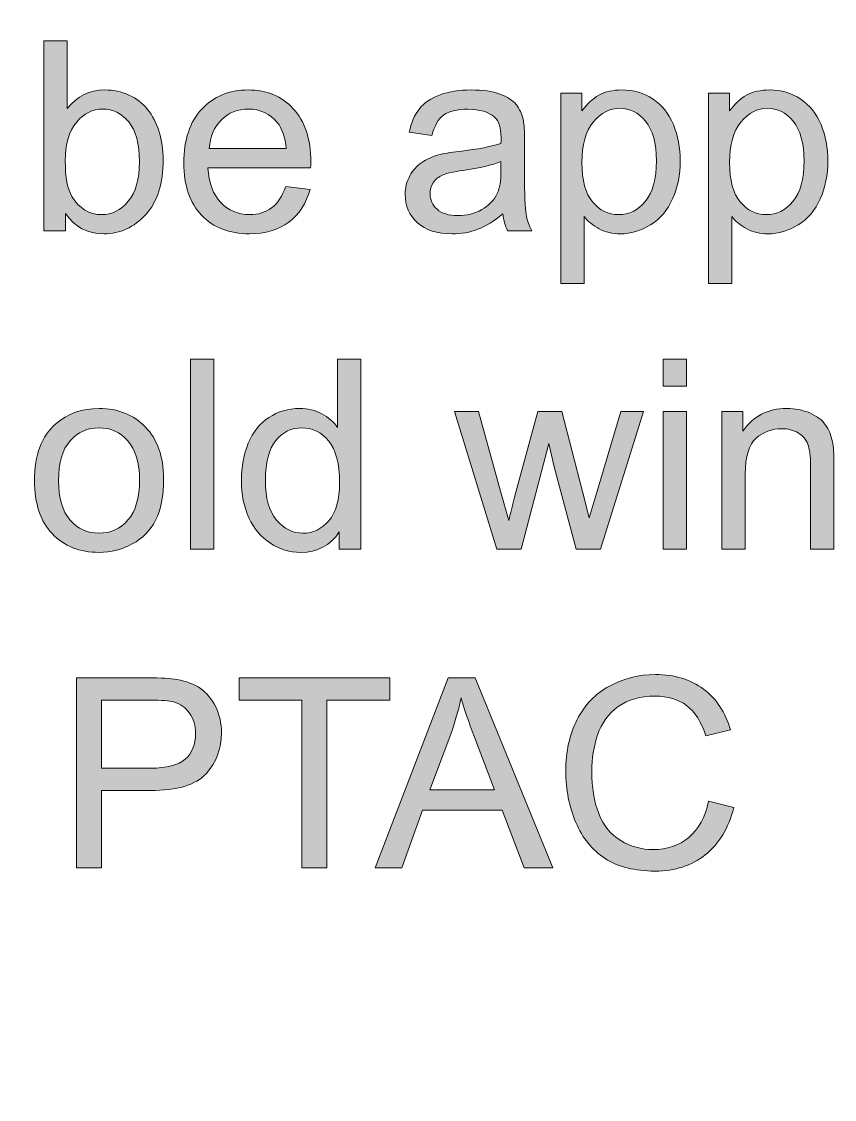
# Model space of a CAD drawing. Header units: inches. Extents: x -17.6 to 82.3, y -15.1 to 23.2.
# Drawn here: x 26.706 to 27.301, y -4.926 to -4.137 of the extents above; entities that cross this region are included whole.
import ezdxf

# ---------------------------------------------------------------- set-up
doc = ezdxf.new("R2010")
doc.units = ezdxf.units.IN
doc.header["$MEASUREMENT"] = 0
doc.layers.add('0_0', color=7, linetype='Continuous', lineweight=0)
doc.layers.add('G-ANNO-TTLB', color=7, linetype='Continuous', lineweight=0)

# ---------------------------------------------------------------- blocks, each defined once
blk = doc.blocks.new('Block_19')
at = {"layer": '0_0', "true_color": 0x000000, "transparency": 33554687}
h = blk.add_hatch(color=18, dxfattribs=at)
h.dxf.hatch_style = 2
edge = h.paths.add_edge_path()
edge.add_spline(control_points=[(26.73806, -4.23881), (26.73806, -4.2509), (26.73971, -4.25963), (26.743, -4.26501), (26.74837, -4.27382), (26.75566, -4.27821), (26.76484, -4.27821), (26.7723, -4.27821), (26.77875, -4.27497), (26.78421, -4.26847), (26.78965, -4.26199), (26.79237, -4.25232), (26.79237, -4.23947), (26.79237, -4.2263), (26.78975, -4.21659), (26.78453, -4.21033), (26.77931, -4.20406), (26.773, -4.20093), (26.7656, -4.20093), (26.75812, -4.20093), (26.75167, -4.20417), (26.74623, -4.21067), (26.74078, -4.21715), (26.73806, -4.22654), (26.73806, -4.23881)], knot_values=[0, 0, 0, 0, 1, 1, 1, 2, 2, 2, 3, 3, 3, 4, 4, 4, 5, 5, 5, 6, 6, 6, 7, 7, 7, 8, 8, 8, 8], degree=3, periodic=0)
edge = h.paths.add_edge_path()
edge.add_spline(control_points=[(26.73825, -4.28998), (26.73825, -4.28998), (26.7224, -4.28998), (26.7224, -4.28998), (26.7224, -4.28998), (26.7224, -4.1508), (26.7224, -4.1508), (26.7224, -4.1508), (26.73949, -4.1508), (26.73949, -4.1508), (26.73949, -4.1508), (26.73949, -4.20045), (26.73949, -4.20045), (26.7467, -4.19141), (26.75591, -4.18688), (26.76712, -4.18688), (26.77332, -4.18688), (26.77919, -4.18812), (26.78472, -4.19062), (26.79027, -4.19313), (26.79483, -4.19664), (26.79839, -4.20117), (26.80197, -4.20569), (26.80477, -4.21115), (26.8068, -4.21754), (26.80882, -4.22393), (26.80984, -4.23077), (26.80984, -4.23805), (26.80984, -4.25533), (26.80557, -4.26869), (26.79702, -4.27812), (26.78848, -4.28754), (26.77823, -4.29226), (26.76626, -4.29226), (26.75435, -4.29226), (26.74502, -4.2873), (26.73825, -4.27736), (26.73825, -4.27736), (26.73825, -4.28998), (26.73825, -4.28998)], knot_values=[0, 0, 0, 0, 1, 1, 1, 2, 2, 2, 3, 3, 3, 4, 4, 4, 5, 5, 5, 6, 6, 6, 7, 7, 7, 8, 8, 8, 9, 9, 9, 10, 10, 10, 11, 11, 11, 12, 12, 12, 13, 13, 13, 13], degree=3, periodic=0)
h = blk.add_hatch(color=18, dxfattribs=at)
h.dxf.hatch_style = 2
edge = h.paths.add_edge_path()
edge.add_spline(control_points=[(26.84355, -4.22989), (26.84355, -4.22989), (26.89985, -4.22989), (26.89985, -4.22989), (26.89909, -4.22141), (26.89693, -4.21505), (26.89339, -4.2108), (26.88794, -4.20422), (26.88089, -4.20093), (26.87222, -4.20093), (26.86437, -4.20093), (26.85777, -4.20356), (26.85242, -4.20881), (26.84707, -4.21406), (26.84412, -4.22108), (26.84355, -4.22989)], knot_values=[0, 0, 0, 0, 1, 1, 1, 2, 2, 2, 3, 3, 3, 4, 4, 4, 5, 5, 5, 5], degree=3, periodic=0)
edge = h.paths.add_edge_path()
edge.add_spline(control_points=[(26.89966, -4.25751), (26.89966, -4.25751), (26.91732, -4.2597), (26.91732, -4.2597), (26.91452, -4.27002), (26.90937, -4.27802), (26.90184, -4.28372), (26.8943, -4.28942), (26.88468, -4.29226), (26.87298, -4.29226), (26.85822, -4.29226), (26.84653, -4.28772), (26.83789, -4.27865), (26.82925, -4.26956), (26.82494, -4.25682), (26.82494, -4.24042), (26.82494, -4.22346), (26.82931, -4.2103), (26.83804, -4.20093), (26.84677, -4.19156), (26.8581, -4.18688), (26.87203, -4.18688), (26.88551, -4.18688), (26.89653, -4.19146), (26.90507, -4.20064), (26.91361, -4.20983), (26.91789, -4.22274), (26.91789, -4.23938), (26.91789, -4.2404), (26.91785, -4.24192), (26.91779, -4.24394), (26.91779, -4.24394), (26.8426, -4.24394), (26.8426, -4.24394), (26.84322, -4.25502), (26.84635, -4.2635), (26.852, -4.26938), (26.85763, -4.27527), (26.86465, -4.27821), (26.87307, -4.27821), (26.87934, -4.27821), (26.88468, -4.27657), (26.88912, -4.27327), (26.89354, -4.26998), (26.89705, -4.26473), (26.89966, -4.25751)], knot_values=[0, 0, 0, 0, 1, 1, 1, 2, 2, 2, 3, 3, 3, 4, 4, 4, 5, 5, 5, 6, 6, 6, 7, 7, 7, 8, 8, 8, 9, 9, 9, 10, 10, 10, 11, 11, 11, 12, 12, 12, 13, 13, 13, 14, 14, 14, 15, 15, 15, 15], degree=3, periodic=0)
h = blk.add_hatch(color=18, dxfattribs=at)
h.dxf.hatch_style = 2
edge = h.paths.add_edge_path()
edge.add_spline(control_points=[(27.05717, -4.23938), (27.05096, -4.24192), (27.04165, -4.24406), (27.02926, -4.24584), (27.02223, -4.24685), (27.01725, -4.24799), (27.01435, -4.24925), (27.01143, -4.25052), (27.00918, -4.25237), (27.00761, -4.2548), (27.00602, -4.25724), (27.00524, -4.25996), (27.00524, -4.26293), (27.00524, -4.26748), (27.00696, -4.27128), (27.0104, -4.27432), (27.01386, -4.27736), (27.01891, -4.27888), (27.02555, -4.27888), (27.03213, -4.27888), (27.03799, -4.27744), (27.04312, -4.27455), (27.04824, -4.27167), (27.052, -4.26774), (27.05442, -4.26274), (27.05625, -4.25887), (27.05717, -4.25317), (27.05717, -4.24565), (27.05717, -4.24565), (27.05717, -4.23938), (27.05717, -4.23938)], knot_values=[0, 0, 0, 0, 1, 1, 1, 2, 2, 2, 3, 3, 3, 4, 4, 4, 5, 5, 5, 6, 6, 6, 7, 7, 7, 8, 8, 8, 9, 9, 9, 10, 10, 10, 10], degree=3, periodic=0)
edge = h.paths.add_edge_path()
edge.add_spline(control_points=[(27.05859, -4.27755), (27.05226, -4.28293), (27.04617, -4.28673), (27.04031, -4.28894), (27.03446, -4.29115), (27.02817, -4.29226), (27.02147, -4.29226), (27.01039, -4.29226), (27.00187, -4.28955), (26.99593, -4.28415), (26.98998, -4.27873), (26.98701, -4.27182), (26.98701, -4.2634), (26.98701, -4.25846), (26.98813, -4.25396), (26.99037, -4.24986), (26.99262, -4.2458), (26.99556, -4.24251), (26.9992, -4.24004), (27.00285, -4.23758), (27.00694, -4.2357), (27.0115, -4.23444), (27.01485, -4.23356), (27.01991, -4.23271), (27.02669, -4.23188), (27.04049, -4.23024), (27.05065, -4.22827), (27.05717, -4.22599), (27.05722, -4.22365), (27.05726, -4.22217), (27.05726, -4.22153), (27.05726, -4.21457), (27.05565, -4.20966), (27.05242, -4.20681), (27.04806, -4.20295), (27.04156, -4.20102), (27.03296, -4.20102), (27.02492, -4.20102), (27.01899, -4.20243), (27.01515, -4.20524), (27.01133, -4.20806), (27.00849, -4.21305), (27.00666, -4.2202), (27.00666, -4.2202), (26.98995, -4.21792), (26.98995, -4.21792), (26.99147, -4.21077), (26.99396, -4.205), (26.99745, -4.2006), (27.00092, -4.19619), (27.00595, -4.19282), (27.01255, -4.19043), (27.01912, -4.18807), (27.02675, -4.18688), (27.03543, -4.18688), (27.04403, -4.18688), (27.05103, -4.18789), (27.05641, -4.18991), (27.06178, -4.19194), (27.06574, -4.19449), (27.06828, -4.19756), (27.0708, -4.20063), (27.07258, -4.20451), (27.07359, -4.20919), (27.07416, -4.2121), (27.07445, -4.21735), (27.07445, -4.22495), (27.07445, -4.22495), (27.07445, -4.24773), (27.07445, -4.24773), (27.07445, -4.26362), (27.07482, -4.27367), (27.07553, -4.27789), (27.07627, -4.28209), (27.0777, -4.28612), (27.07986, -4.28998), (27.07986, -4.28998), (27.06201, -4.28998), (27.06201, -4.28998), (27.06023, -4.28644), (27.0591, -4.28229), (27.05859, -4.27755)], knot_values=[0, 0, 0, 0, 1, 1, 1, 2, 2, 2, 3, 3, 3, 4, 4, 4, 5, 5, 5, 6, 6, 6, 7, 7, 7, 8, 8, 8, 9, 9, 9, 10, 10, 10, 11, 11, 11, 12, 12, 12, 13, 13, 13, 14, 14, 14, 15, 15, 15, 16, 16, 16, 17, 17, 17, 18, 18, 18, 19, 19, 19, 20, 20, 20, 21, 21, 21, 22, 22, 22, 23, 23, 23, 24, 24, 24, 25, 25, 25, 26, 26, 26, 27, 27, 27, 27], degree=3, periodic=0)
h = blk.add_hatch(color=18, dxfattribs=at)
h.dxf.hatch_style = 2
edge = h.paths.add_edge_path()
edge.add_spline(control_points=[(27.11641, -4.24014), (27.11641, -4.25312), (27.11903, -4.26271), (27.12429, -4.26891), (27.12954, -4.27511), (27.1359, -4.27821), (27.14338, -4.27821), (27.15097, -4.27821), (27.15747, -4.275), (27.16288, -4.26858), (27.16829, -4.26215), (27.17101, -4.2522), (27.17101, -4.23872), (27.17101, -4.22587), (27.16836, -4.21624), (27.16307, -4.20985), (27.1578, -4.20346), (27.15148, -4.20026), (27.14414, -4.20026), (27.13685, -4.20026), (27.13041, -4.20367), (27.12481, -4.21048), (27.11921, -4.21727), (27.11641, -4.22716), (27.11641, -4.24014)], knot_values=[0, 0, 0, 0, 1, 1, 1, 2, 2, 2, 3, 3, 3, 4, 4, 4, 5, 5, 5, 6, 6, 6, 7, 7, 7, 8, 8, 8, 8], degree=3, periodic=0)
edge = h.paths.add_edge_path()
edge.add_spline(control_points=[(27.10094, -4.32863), (27.10094, -4.32863), (27.10094, -4.18915), (27.10094, -4.18915), (27.10094, -4.18915), (27.11651, -4.18915), (27.11651, -4.18915), (27.11651, -4.18915), (27.11651, -4.20226), (27.11651, -4.20226), (27.12017, -4.19713), (27.12432, -4.19328), (27.12895, -4.19073), (27.13356, -4.18815), (27.13916, -4.18688), (27.14575, -4.18688), (27.15435, -4.18688), (27.16195, -4.18909), (27.16854, -4.19352), (27.17512, -4.19796), (27.18008, -4.20421), (27.18344, -4.21227), (27.18679, -4.22035), (27.18848, -4.22919), (27.18848, -4.23881), (27.18848, -4.24913), (27.18662, -4.25841), (27.18292, -4.26668), (27.17921, -4.27493), (27.17384, -4.28126), (27.16678, -4.28567), (27.15972, -4.29007), (27.1523, -4.29226), (27.14452, -4.29226), (27.13882, -4.29226), (27.13371, -4.29106), (27.12918, -4.28866), (27.12466, -4.28625), (27.12093, -4.28322), (27.11803, -4.27954), (27.11803, -4.27954), (27.11803, -4.32863), (27.11803, -4.32863), (27.11803, -4.32863), (27.10094, -4.32863), (27.10094, -4.32863)], knot_values=[0, 0, 0, 0, 1, 1, 1, 2, 2, 2, 3, 3, 3, 4, 4, 4, 5, 5, 5, 6, 6, 6, 7, 7, 7, 8, 8, 8, 9, 9, 9, 10, 10, 10, 11, 11, 11, 12, 12, 12, 13, 13, 13, 14, 14, 14, 15, 15, 15, 15], degree=3, periodic=0)
h = blk.add_hatch(color=18, dxfattribs=at)
h.dxf.hatch_style = 2
edge = h.paths.add_edge_path()
edge.add_spline(control_points=[(27.22456, -4.24014), (27.22456, -4.25312), (27.22717, -4.26271), (27.23244, -4.26891), (27.23768, -4.27511), (27.24405, -4.27821), (27.25152, -4.27821), (27.25911, -4.27821), (27.26561, -4.275), (27.27102, -4.26858), (27.27644, -4.26215), (27.27915, -4.2522), (27.27915, -4.23872), (27.27915, -4.22587), (27.2765, -4.21624), (27.27121, -4.20985), (27.26594, -4.20346), (27.25962, -4.20026), (27.25228, -4.20026), (27.245, -4.20026), (27.23855, -4.20367), (27.23295, -4.21048), (27.22735, -4.21727), (27.22456, -4.22716), (27.22456, -4.24014)], knot_values=[0, 0, 0, 0, 1, 1, 1, 2, 2, 2, 3, 3, 3, 4, 4, 4, 5, 5, 5, 6, 6, 6, 7, 7, 7, 8, 8, 8, 8], degree=3, periodic=0)
edge = h.paths.add_edge_path()
edge.add_spline(control_points=[(27.20908, -4.32863), (27.20908, -4.32863), (27.20908, -4.18915), (27.20908, -4.18915), (27.20908, -4.18915), (27.22465, -4.18915), (27.22465, -4.18915), (27.22465, -4.18915), (27.22465, -4.20226), (27.22465, -4.20226), (27.22831, -4.19713), (27.23246, -4.19328), (27.23709, -4.19073), (27.2417, -4.18815), (27.2473, -4.18688), (27.25389, -4.18688), (27.26249, -4.18688), (27.27009, -4.18909), (27.27668, -4.19352), (27.28326, -4.19796), (27.28822, -4.20421), (27.29159, -4.21227), (27.29494, -4.22035), (27.29662, -4.22919), (27.29662, -4.23881), (27.29662, -4.24913), (27.29476, -4.25841), (27.29106, -4.26668), (27.28735, -4.27493), (27.28198, -4.28126), (27.27492, -4.28567), (27.26786, -4.29007), (27.26044, -4.29226), (27.25266, -4.29226), (27.24696, -4.29226), (27.24185, -4.29106), (27.23732, -4.28866), (27.2328, -4.28625), (27.22907, -4.28322), (27.22617, -4.27954), (27.22617, -4.27954), (27.22617, -4.32863), (27.22617, -4.32863), (27.22617, -4.32863), (27.20908, -4.32863), (27.20908, -4.32863)], knot_values=[0, 0, 0, 0, 1, 1, 1, 2, 2, 2, 3, 3, 3, 4, 4, 4, 5, 5, 5, 6, 6, 6, 7, 7, 7, 8, 8, 8, 9, 9, 9, 10, 10, 10, 11, 11, 11, 12, 12, 12, 13, 13, 13, 14, 14, 14, 15, 15, 15, 15], degree=3, periodic=0)
h = blk.add_hatch(color=18, dxfattribs=at)
h.dxf.hatch_style = 2
edge = h.paths.add_edge_path()
edge.add_spline(control_points=[(26.82968, -4.52332), (26.82968, -4.52332), (26.82968, -4.38413), (26.82968, -4.38413), (26.82968, -4.38413), (26.84677, -4.38413), (26.84677, -4.38413), (26.84677, -4.38413), (26.84677, -4.52332), (26.84677, -4.52332), (26.84677, -4.52332), (26.82968, -4.52332), (26.82968, -4.52332)], knot_values=[0, 0, 0, 0, 1, 1, 1, 2, 2, 2, 3, 3, 3, 4, 4, 4, 4], degree=3, periodic=0)
h = blk.add_hatch(color=18, dxfattribs=at)
h.dxf.hatch_style = 2
edge = h.paths.add_edge_path()
edge.add_spline(control_points=[(26.88466, -4.473), (26.88466, -4.48591), (26.88737, -4.49556), (26.89282, -4.50195), (26.89826, -4.50834), (26.90469, -4.51154), (26.9121, -4.51154), (26.91956, -4.51154), (26.9259, -4.50849), (26.93113, -4.50237), (26.93635, -4.49627), (26.93896, -4.48695), (26.93896, -4.47442), (26.93896, -4.46063), (26.93631, -4.45049), (26.93099, -4.44404), (26.92567, -4.43758), (26.91912, -4.43435), (26.91134, -4.43435), (26.90374, -4.43435), (26.89739, -4.43746), (26.89229, -4.44366), (26.88721, -4.44986), (26.88466, -4.45964), (26.88466, -4.473)], knot_values=[0, 0, 0, 0, 1, 1, 1, 2, 2, 2, 3, 3, 3, 4, 4, 4, 5, 5, 5, 6, 6, 6, 7, 7, 7, 8, 8, 8, 8], degree=3, periodic=0)
edge = h.paths.add_edge_path()
edge.add_spline(control_points=[(26.93868, -4.52332), (26.93868, -4.52332), (26.93868, -4.51059), (26.93868, -4.51059), (26.93228, -4.52059), (26.92288, -4.52559), (26.91048, -4.52559), (26.90244, -4.52559), (26.89505, -4.52338), (26.88831, -4.51895), (26.88156, -4.51451), (26.87634, -4.50833), (26.87264, -4.50039), (26.86894, -4.49245), (26.86709, -4.48332), (26.86709, -4.473), (26.86709, -4.46293), (26.86876, -4.4538), (26.87212, -4.4456), (26.87547, -4.43741), (26.88051, -4.43113), (26.88722, -4.42676), (26.89392, -4.42239), (26.90142, -4.42021), (26.90972, -4.42021), (26.9158, -4.42021), (26.92121, -4.42148), (26.92596, -4.42406), (26.9307, -4.42661), (26.93456, -4.42996), (26.93754, -4.43407), (26.93754, -4.43407), (26.93754, -4.38413), (26.93754, -4.38413), (26.93754, -4.38413), (26.95454, -4.38413), (26.95454, -4.38413), (26.95454, -4.38413), (26.95454, -4.52332), (26.95454, -4.52332), (26.95454, -4.52332), (26.93868, -4.52332), (26.93868, -4.52332)], knot_values=[0, 0, 0, 0, 1, 1, 1, 2, 2, 2, 3, 3, 3, 4, 4, 4, 5, 5, 5, 6, 6, 6, 7, 7, 7, 8, 8, 8, 9, 9, 9, 10, 10, 10, 11, 11, 11, 12, 12, 12, 13, 13, 13, 14, 14, 14, 14], degree=3, periodic=0)
h = blk.add_hatch(color=18, dxfattribs=at)
h.dxf.hatch_style = 2
edge = h.paths.add_edge_path()
edge.add_spline(control_points=[(27.17594, -4.52332), (27.17594, -4.52332), (27.17594, -4.42249), (27.17594, -4.42249), (27.17594, -4.42249), (27.19303, -4.42249), (27.19303, -4.42249), (27.19303, -4.42249), (27.19303, -4.52332), (27.19303, -4.52332), (27.19303, -4.52332), (27.17594, -4.52332), (27.17594, -4.52332)], knot_values=[0, 0, 0, 0, 1, 1, 1, 2, 2, 2, 3, 3, 3, 4, 4, 4, 4], degree=3, periodic=0)
edge = h.paths.add_edge_path()
edge.add_spline(control_points=[(27.17594, -4.40378), (27.17594, -4.40378), (27.17594, -4.38413), (27.17594, -4.38413), (27.17594, -4.38413), (27.19303, -4.38413), (27.19303, -4.38413), (27.19303, -4.38413), (27.19303, -4.40378), (27.19303, -4.40378), (27.19303, -4.40378), (27.17594, -4.40378), (27.17594, -4.40378)], knot_values=[0, 0, 0, 0, 1, 1, 1, 2, 2, 2, 3, 3, 3, 4, 4, 4, 4], degree=3, periodic=0)
h = blk.add_hatch(color=18, dxfattribs=at)
h.dxf.hatch_style = 2
edge = h.paths.add_edge_path()
edge.add_spline(control_points=[(26.73313, -4.4729), (26.73313, -4.48581), (26.73593, -4.49548), (26.74158, -4.50191), (26.74721, -4.50833), (26.7543, -4.51154), (26.76284, -4.51154), (26.77132, -4.51154), (26.77837, -4.50831), (26.78402, -4.50186), (26.78965, -4.4954), (26.79247, -4.48556), (26.79247, -4.47233), (26.79247, -4.45987), (26.78963, -4.45041), (26.78396, -4.444), (26.77831, -4.43757), (26.77125, -4.43435), (26.76284, -4.43435), (26.7543, -4.43435), (26.74721, -4.43755), (26.74158, -4.44394), (26.73593, -4.45033), (26.73313, -4.45999), (26.73313, -4.4729)], knot_values=[0, 0, 0, 0, 1, 1, 1, 2, 2, 2, 3, 3, 3, 4, 4, 4, 5, 5, 5, 6, 6, 6, 7, 7, 7, 8, 8, 8, 8], degree=3, periodic=0)
edge = h.paths.add_edge_path()
edge.add_spline(control_points=[(26.71556, -4.4729), (26.71556, -4.45422), (26.72074, -4.4404), (26.73113, -4.43141), (26.7398, -4.42394), (26.75037, -4.42021), (26.76284, -4.42021), (26.77671, -4.42021), (26.78803, -4.42475), (26.79683, -4.43382), (26.80562, -4.44291), (26.81003, -4.45546), (26.81003, -4.47148), (26.81003, -4.48446), (26.80808, -4.49466), (26.80419, -4.5021), (26.80029, -4.50954), (26.79464, -4.51531), (26.78719, -4.51942), (26.77976, -4.52353), (26.77163, -4.52559), (26.76284, -4.52559), (26.74873, -4.52559), (26.73732, -4.52106), (26.72861, -4.51202), (26.71992, -4.50297), (26.71556, -4.48992), (26.71556, -4.4729)], knot_values=[0, 0, 0, 0, 1, 1, 1, 2, 2, 2, 3, 3, 3, 4, 4, 4, 5, 5, 5, 6, 6, 6, 7, 7, 7, 8, 8, 8, 9, 9, 9, 9], degree=3, periodic=0)
h = blk.add_hatch(color=18, dxfattribs=at)
h.dxf.hatch_style = 2
edge = h.paths.add_edge_path()
edge.add_spline(control_points=[(27.21905, -4.52332), (27.21905, -4.52332), (27.21905, -4.42249), (27.21905, -4.42249), (27.21905, -4.42249), (27.23443, -4.42249), (27.23443, -4.42249), (27.23443, -4.42249), (27.23443, -4.43682), (27.23443, -4.43682), (27.24183, -4.42574), (27.25252, -4.42021), (27.26652, -4.42021), (27.2726, -4.42021), (27.27818, -4.42129), (27.28327, -4.42349), (27.28837, -4.42566), (27.29218, -4.42853), (27.29472, -4.43207), (27.29724, -4.43561), (27.29902, -4.43983), (27.30004, -4.4447), (27.30066, -4.44786), (27.30098, -4.45341), (27.30098, -4.46132), (27.30098, -4.46132), (27.30098, -4.52332), (27.30098, -4.52332), (27.30098, -4.52332), (27.28389, -4.52332), (27.28389, -4.52332), (27.28389, -4.52332), (27.28389, -4.46198), (27.28389, -4.46198), (27.28389, -4.45502), (27.28323, -4.44982), (27.2819, -4.44636), (27.28057, -4.44291), (27.27821, -4.44016), (27.27482, -4.43811), (27.27144, -4.43605), (27.26747, -4.43502), (27.26291, -4.43502), (27.25563, -4.43502), (27.24935, -4.43732), (27.24406, -4.44195), (27.23878, -4.44657), (27.23614, -4.45534), (27.23614, -4.46825), (27.23614, -4.46825), (27.23614, -4.52332), (27.23614, -4.52332), (27.23614, -4.52332), (27.21905, -4.52332), (27.21905, -4.52332)], knot_values=[0, 0, 0, 0, 1, 1, 1, 2, 2, 2, 3, 3, 3, 4, 4, 4, 5, 5, 5, 6, 6, 6, 7, 7, 7, 8, 8, 8, 9, 9, 9, 10, 10, 10, 11, 11, 11, 12, 12, 12, 13, 13, 13, 14, 14, 14, 15, 15, 15, 16, 16, 16, 17, 17, 17, 18, 18, 18, 18], degree=3, periodic=0)
h = blk.add_hatch(color=18, dxfattribs=at)
h.dxf.hatch_style = 2
edge = h.paths.add_edge_path()
edge.add_spline(control_points=[(27.05404, -4.52332), (27.05404, -4.52332), (27.02318, -4.42249), (27.02318, -4.42249), (27.02318, -4.42249), (27.04084, -4.42249), (27.04084, -4.42249), (27.04084, -4.42249), (27.05688, -4.48069), (27.05688, -4.48069), (27.05688, -4.48069), (27.06287, -4.50233), (27.06287, -4.50233), (27.06311, -4.50126), (27.06486, -4.49433), (27.06809, -4.48154), (27.06809, -4.48154), (27.08413, -4.42249), (27.08413, -4.42249), (27.08413, -4.42249), (27.1017, -4.42249), (27.1017, -4.42249), (27.1017, -4.42249), (27.11679, -4.48097), (27.11679, -4.48097), (27.11679, -4.48097), (27.12183, -4.50024), (27.12183, -4.50024), (27.12183, -4.50024), (27.12762, -4.48078), (27.12762, -4.48078), (27.12762, -4.48078), (27.1449, -4.42249), (27.1449, -4.42249), (27.1449, -4.42249), (27.16151, -4.42249), (27.16151, -4.42249), (27.16151, -4.42249), (27.12999, -4.52332), (27.12999, -4.52332), (27.12999, -4.52332), (27.11224, -4.52332), (27.11224, -4.52332), (27.11224, -4.52332), (27.09619, -4.46293), (27.09619, -4.46293), (27.09619, -4.46293), (27.0923, -4.44575), (27.0923, -4.44575), (27.0923, -4.44575), (27.07189, -4.52332), (27.07189, -4.52332), (27.07189, -4.52332), (27.05404, -4.52332), (27.05404, -4.52332)], knot_values=[0, 0, 0, 0, 1, 1, 1, 2, 2, 2, 3, 3, 3, 4, 4, 4, 5, 5, 5, 6, 6, 6, 7, 7, 7, 8, 8, 8, 9, 9, 9, 10, 10, 10, 11, 11, 11, 12, 12, 12, 13, 13, 13, 14, 14, 14, 15, 15, 15, 16, 16, 16, 17, 17, 17, 18, 18, 18, 18], degree=3, periodic=0)
h = blk.add_hatch(color=18, dxfattribs=at)
h.dxf.hatch_style = 2
edge = h.paths.add_edge_path()
edge.add_spline(control_points=[(26.76465, -4.68363), (26.76465, -4.68363), (26.80063, -4.68363), (26.80063, -4.68363), (26.81253, -4.68363), (26.82098, -4.68142), (26.82598, -4.67699), (26.83097, -4.67255), (26.83348, -4.66633), (26.83348, -4.65828), (26.83348, -4.65247), (26.832, -4.64747), (26.82906, -4.64334), (26.82612, -4.63919), (26.82224, -4.63645), (26.81744, -4.63512), (26.81433, -4.63429), (26.80861, -4.63388), (26.80025, -4.63388), (26.80025, -4.63388), (26.76465, -4.63388), (26.76465, -4.63388), (26.76465, -4.63388), (26.76465, -4.68363), (26.76465, -4.68363)], knot_values=[0, 0, 0, 0, 1, 1, 1, 2, 2, 2, 3, 3, 3, 4, 4, 4, 5, 5, 5, 6, 6, 6, 7, 7, 7, 8, 8, 8, 8], degree=3, periodic=0)
edge = h.paths.add_edge_path()
edge.add_spline(control_points=[(26.74623, -4.75665), (26.74623, -4.75665), (26.74623, -4.61746), (26.74623, -4.61746), (26.74623, -4.61746), (26.79873, -4.61746), (26.79873, -4.61746), (26.80797, -4.61746), (26.81502, -4.61791), (26.81991, -4.61879), (26.82674, -4.61993), (26.83247, -4.6221), (26.83709, -4.6253), (26.8417, -4.62849), (26.84543, -4.63296), (26.84824, -4.63873), (26.85106, -4.64449), (26.85247, -4.65081), (26.85247, -4.65771), (26.85247, -4.66956), (26.8487, -4.67957), (26.84117, -4.68777), (26.83363, -4.69596), (26.82003, -4.70006), (26.80035, -4.70006), (26.80035, -4.70006), (26.76465, -4.70006), (26.76465, -4.70006), (26.76465, -4.70006), (26.76465, -4.75665), (26.76465, -4.75665), (26.76465, -4.75665), (26.74623, -4.75665), (26.74623, -4.75665)], knot_values=[0, 0, 0, 0, 1, 1, 1, 2, 2, 2, 3, 3, 3, 4, 4, 4, 5, 5, 5, 6, 6, 6, 7, 7, 7, 8, 8, 8, 9, 9, 9, 10, 10, 10, 11, 11, 11, 11], degree=3, periodic=0)
h = blk.add_hatch(color=18, dxfattribs=at)
h.dxf.hatch_style = 2
edge = h.paths.add_edge_path()
edge.add_spline(control_points=[(26.91134, -4.75665), (26.91134, -4.75665), (26.91134, -4.63388), (26.91134, -4.63388), (26.91134, -4.63388), (26.86548, -4.63388), (26.86548, -4.63388), (26.86548, -4.63388), (26.86548, -4.61746), (26.86548, -4.61746), (26.86548, -4.61746), (26.9758, -4.61746), (26.9758, -4.61746), (26.9758, -4.61746), (26.9758, -4.63388), (26.9758, -4.63388), (26.9758, -4.63388), (26.92976, -4.63388), (26.92976, -4.63388), (26.92976, -4.63388), (26.92976, -4.75665), (26.92976, -4.75665), (26.92976, -4.75665), (26.91134, -4.75665), (26.91134, -4.75665)], knot_values=[0, 0, 0, 0, 1, 1, 1, 2, 2, 2, 3, 3, 3, 4, 4, 4, 5, 5, 5, 6, 6, 6, 7, 7, 7, 8, 8, 8, 8], degree=3, periodic=0)
h = blk.add_hatch(color=18, dxfattribs=at)
h.dxf.hatch_style = 2
edge = h.paths.add_edge_path()
edge.add_spline(control_points=[(27.00514, -4.69949), (27.00514, -4.69949), (27.05233, -4.69949), (27.05233, -4.69949), (27.05233, -4.69949), (27.0378, -4.66094), (27.0378, -4.66094), (27.03337, -4.64924), (27.03007, -4.63961), (27.02793, -4.63208), (27.02615, -4.641), (27.02365, -4.64986), (27.02043, -4.65866), (27.02043, -4.65866), (27.00514, -4.69949), (27.00514, -4.69949)], knot_values=[0, 0, 0, 0, 1, 1, 1, 2, 2, 2, 3, 3, 3, 4, 4, 4, 5, 5, 5, 5], degree=3, periodic=0)
edge = h.paths.add_edge_path()
edge.add_spline(control_points=[(26.96498, -4.75665), (26.96498, -4.75665), (27.01843, -4.61746), (27.01843, -4.61746), (27.01843, -4.61746), (27.03828, -4.61746), (27.03828, -4.61746), (27.03828, -4.61746), (27.09524, -4.75665), (27.09524, -4.75665), (27.09524, -4.75665), (27.07426, -4.75665), (27.07426, -4.75665), (27.07426, -4.75665), (27.05802, -4.71449), (27.05802, -4.71449), (27.05802, -4.71449), (26.99982, -4.71449), (26.99982, -4.71449), (26.99982, -4.71449), (26.98454, -4.75665), (26.98454, -4.75665), (26.98454, -4.75665), (26.96498, -4.75665), (26.96498, -4.75665)], knot_values=[0, 0, 0, 0, 1, 1, 1, 2, 2, 2, 3, 3, 3, 4, 4, 4, 5, 5, 5, 6, 6, 6, 7, 7, 7, 8, 8, 8, 8], degree=3, periodic=0)
h = blk.add_hatch(color=18, dxfattribs=at)
h.dxf.hatch_style = 2
edge = h.paths.add_edge_path()
edge.add_spline(control_points=[(27.20927, -4.70785), (27.20927, -4.70785), (27.22769, -4.7125), (27.22769, -4.7125), (27.22382, -4.72762), (27.21688, -4.73916), (27.20684, -4.7471), (27.19682, -4.75505), (27.18454, -4.75902), (27.17006, -4.75902), (27.15506, -4.75902), (27.14285, -4.75597), (27.13345, -4.74986), (27.12405, -4.74375), (27.1169, -4.7349), (27.11199, -4.72332), (27.1071, -4.71174), (27.10464, -4.6993), (27.10464, -4.68601), (27.10464, -4.67151), (27.10741, -4.65887), (27.11294, -4.64808), (27.11849, -4.63729), (27.12637, -4.6291), (27.13658, -4.62348), (27.14681, -4.61789), (27.15805, -4.61509), (27.17034, -4.61509), (27.18426, -4.61509), (27.19598, -4.61863), (27.20547, -4.62572), (27.21497, -4.63281), (27.22157, -4.64278), (27.22531, -4.65563), (27.22531, -4.65563), (27.20718, -4.6599), (27.20718, -4.6599), (27.20395, -4.64977), (27.19926, -4.6424), (27.19313, -4.63778), (27.18698, -4.63315), (27.17927, -4.63085), (27.16996, -4.63085), (27.15926, -4.63085), (27.15032, -4.63341), (27.14313, -4.63854), (27.13596, -4.64366), (27.1309, -4.65055), (27.128, -4.65918), (27.12508, -4.66783), (27.12363, -4.67673), (27.12363, -4.68591), (27.12363, -4.69775), (27.12535, -4.70809), (27.1288, -4.71691), (27.13226, -4.72575), (27.13761, -4.73234), (27.1449, -4.73671), (27.15217, -4.74108), (27.16005, -4.74326), (27.16854, -4.74326), (27.17885, -4.74326), (27.18758, -4.74029), (27.19474, -4.73433), (27.20189, -4.72838), (27.20673, -4.71955), (27.20927, -4.70785)], knot_values=[0, 0, 0, 0, 1, 1, 1, 2, 2, 2, 3, 3, 3, 4, 4, 4, 5, 5, 5, 6, 6, 6, 7, 7, 7, 8, 8, 8, 9, 9, 9, 10, 10, 10, 11, 11, 11, 12, 12, 12, 13, 13, 13, 14, 14, 14, 15, 15, 15, 16, 16, 16, 17, 17, 17, 18, 18, 18, 19, 19, 19, 20, 20, 20, 21, 21, 21, 22, 22, 22, 22], degree=3, periodic=0)
at = {"layer": '0_0'}
for points, knots in [([(26.73825, -4.28998), (26.73825, -4.28998), (26.7224, -4.28998), (26.7224, -4.28998), (26.7224, -4.28998), (26.7224, -4.1508), (26.7224, -4.1508), (26.7224, -4.1508), (26.73949, -4.1508), (26.73949, -4.1508), (26.73949, -4.1508), (26.73949, -4.20045), (26.73949, -4.20045), (26.7467, -4.19141), (26.75591, -4.18688), (26.76712, -4.18688), (26.77332, -4.18688), (26.77919, -4.18812), (26.78472, -4.19062), (26.79027, -4.19313), (26.79483, -4.19664), (26.79839, -4.20117), (26.80197, -4.20569), (26.80477, -4.21115), (26.8068, -4.21754), (26.80882, -4.22393), (26.80984, -4.23077), (26.80984, -4.23805), (26.80984, -4.25533), (26.80557, -4.26869), (26.79702, -4.27812), (26.78848, -4.28754), (26.77823, -4.29226), (26.76626, -4.29226), (26.75435, -4.29226), (26.74502, -4.2873), (26.73825, -4.27736), (26.73825, -4.27736), (26.73825, -4.28998), (26.73825, -4.28998)], [0, 0, 0, 0, 1, 1, 1, 2, 2, 2, 3, 3, 3, 4, 4, 4, 5, 5, 5, 6, 6, 6, 7, 7, 7, 8, 8, 8, 9, 9, 9, 10, 10, 10, 11, 11, 11, 12, 12, 12, 13, 13, 13, 13]), ([(26.89966, -4.25751), (26.89966, -4.25751), (26.91732, -4.2597), (26.91732, -4.2597), (26.91452, -4.27002), (26.90937, -4.27802), (26.90184, -4.28372), (26.8943, -4.28942), (26.88468, -4.29226), (26.87298, -4.29226), (26.85822, -4.29226), (26.84653, -4.28772), (26.83789, -4.27865), (26.82925, -4.26956), (26.82494, -4.25682), (26.82494, -4.24042), (26.82494, -4.22346), (26.82931, -4.2103), (26.83804, -4.20093), (26.84677, -4.19156), (26.8581, -4.18688), (26.87203, -4.18688), (26.88551, -4.18688), (26.89653, -4.19146), (26.90507, -4.20064), (26.91361, -4.20983), (26.91789, -4.22274), (26.91789, -4.23938), (26.91789, -4.2404), (26.91785, -4.24192), (26.91779, -4.24394), (26.91779, -4.24394), (26.8426, -4.24394), (26.8426, -4.24394), (26.84322, -4.25502), (26.84635, -4.2635), (26.852, -4.26938), (26.85763, -4.27527), (26.86465, -4.27821), (26.87307, -4.27821), (26.87934, -4.27821), (26.88468, -4.27657), (26.88912, -4.27327), (26.89354, -4.26998), (26.89705, -4.26473), (26.89966, -4.25751)], [0, 0, 0, 0, 1, 1, 1, 2, 2, 2, 3, 3, 3, 4, 4, 4, 5, 5, 5, 6, 6, 6, 7, 7, 7, 8, 8, 8, 9, 9, 9, 10, 10, 10, 11, 11, 11, 12, 12, 12, 13, 13, 13, 14, 14, 14, 15, 15, 15, 15]), ([(27.05859, -4.27755), (27.05226, -4.28293), (27.04617, -4.28673), (27.04031, -4.28894), (27.03446, -4.29115), (27.02817, -4.29226), (27.02147, -4.29226), (27.01039, -4.29226), (27.00187, -4.28955), (26.99593, -4.28415), (26.98998, -4.27873), (26.98701, -4.27182), (26.98701, -4.2634), (26.98701, -4.25846), (26.98813, -4.25396), (26.99037, -4.24986), (26.99262, -4.2458), (26.99556, -4.24251), (26.9992, -4.24004), (27.00285, -4.23758), (27.00694, -4.2357), (27.0115, -4.23444), (27.01485, -4.23356), (27.01991, -4.23271), (27.02669, -4.23188), (27.04049, -4.23024), (27.05065, -4.22827), (27.05717, -4.22599), (27.05722, -4.22365), (27.05726, -4.22217), (27.05726, -4.22153), (27.05726, -4.21457), (27.05565, -4.20966), (27.05242, -4.20681), (27.04806, -4.20295), (27.04156, -4.20102), (27.03296, -4.20102), (27.02492, -4.20102), (27.01899, -4.20243), (27.01515, -4.20524), (27.01133, -4.20806), (27.00849, -4.21305), (27.00666, -4.2202), (27.00666, -4.2202), (26.98995, -4.21792), (26.98995, -4.21792), (26.99147, -4.21077), (26.99396, -4.205), (26.99745, -4.2006), (27.00092, -4.19619), (27.00595, -4.19282), (27.01255, -4.19043), (27.01912, -4.18807), (27.02675, -4.18688), (27.03543, -4.18688), (27.04403, -4.18688), (27.05103, -4.18789), (27.05641, -4.18991), (27.06178, -4.19194), (27.06574, -4.19449), (27.06828, -4.19756), (27.0708, -4.20063), (27.07258, -4.20451), (27.07359, -4.20919), (27.07416, -4.2121), (27.07445, -4.21735), (27.07445, -4.22495), (27.07445, -4.22495), (27.07445, -4.24773), (27.07445, -4.24773), (27.07445, -4.26362), (27.07482, -4.27367), (27.07553, -4.27789), (27.07627, -4.28209), (27.0777, -4.28612), (27.07986, -4.28998), (27.07986, -4.28998), (27.06201, -4.28998), (27.06201, -4.28998), (27.06023, -4.28644), (27.0591, -4.28229), (27.05859, -4.27755)], [0, 0, 0, 0, 1, 1, 1, 2, 2, 2, 3, 3, 3, 4, 4, 4, 5, 5, 5, 6, 6, 6, 7, 7, 7, 8, 8, 8, 9, 9, 9, 10, 10, 10, 11, 11, 11, 12, 12, 12, 13, 13, 13, 14, 14, 14, 15, 15, 15, 16, 16, 16, 17, 17, 17, 18, 18, 18, 19, 19, 19, 20, 20, 20, 21, 21, 21, 22, 22, 22, 23, 23, 23, 24, 24, 24, 25, 25, 25, 26, 26, 26, 27, 27, 27, 27]), ([(27.10094, -4.32863), (27.10094, -4.32863), (27.10094, -4.18915), (27.10094, -4.18915), (27.10094, -4.18915), (27.11651, -4.18915), (27.11651, -4.18915), (27.11651, -4.18915), (27.11651, -4.20226), (27.11651, -4.20226), (27.12017, -4.19713), (27.12432, -4.19328), (27.12895, -4.19073), (27.13356, -4.18815), (27.13916, -4.18688), (27.14575, -4.18688), (27.15435, -4.18688), (27.16195, -4.18909), (27.16854, -4.19352), (27.17512, -4.19796), (27.18008, -4.20421), (27.18344, -4.21227), (27.18679, -4.22035), (27.18848, -4.22919), (27.18848, -4.23881), (27.18848, -4.24913), (27.18662, -4.25841), (27.18292, -4.26668), (27.17921, -4.27493), (27.17384, -4.28126), (27.16678, -4.28567), (27.15972, -4.29007), (27.1523, -4.29226), (27.14452, -4.29226), (27.13882, -4.29226), (27.13371, -4.29106), (27.12918, -4.28866), (27.12466, -4.28625), (27.12093, -4.28322), (27.11803, -4.27954), (27.11803, -4.27954), (27.11803, -4.32863), (27.11803, -4.32863), (27.11803, -4.32863), (27.10094, -4.32863), (27.10094, -4.32863)], [0, 0, 0, 0, 1, 1, 1, 2, 2, 2, 3, 3, 3, 4, 4, 4, 5, 5, 5, 6, 6, 6, 7, 7, 7, 8, 8, 8, 9, 9, 9, 10, 10, 10, 11, 11, 11, 12, 12, 12, 13, 13, 13, 14, 14, 14, 15, 15, 15, 15]), ([(27.20908, -4.32863), (27.20908, -4.32863), (27.20908, -4.18915), (27.20908, -4.18915), (27.20908, -4.18915), (27.22465, -4.18915), (27.22465, -4.18915), (27.22465, -4.18915), (27.22465, -4.20226), (27.22465, -4.20226), (27.22831, -4.19713), (27.23246, -4.19328), (27.23709, -4.19073), (27.2417, -4.18815), (27.2473, -4.18688), (27.25389, -4.18688), (27.26249, -4.18688), (27.27009, -4.18909), (27.27668, -4.19352), (27.28326, -4.19796), (27.28822, -4.20421), (27.29159, -4.21227), (27.29494, -4.22035), (27.29662, -4.22919), (27.29662, -4.23881), (27.29662, -4.24913), (27.29476, -4.25841), (27.29106, -4.26668), (27.28735, -4.27493), (27.28198, -4.28126), (27.27492, -4.28567), (27.26786, -4.29007), (27.26044, -4.29226), (27.25266, -4.29226), (27.24696, -4.29226), (27.24185, -4.29106), (27.23732, -4.28866), (27.2328, -4.28625), (27.22907, -4.28322), (27.22617, -4.27954), (27.22617, -4.27954), (27.22617, -4.32863), (27.22617, -4.32863), (27.22617, -4.32863), (27.20908, -4.32863), (27.20908, -4.32863)], [0, 0, 0, 0, 1, 1, 1, 2, 2, 2, 3, 3, 3, 4, 4, 4, 5, 5, 5, 6, 6, 6, 7, 7, 7, 8, 8, 8, 9, 9, 9, 10, 10, 10, 11, 11, 11, 12, 12, 12, 13, 13, 13, 14, 14, 14, 15, 15, 15, 15]), ([(26.73806, -4.23881), (26.73806, -4.2509), (26.73971, -4.25963), (26.743, -4.26501), (26.74837, -4.27382), (26.75566, -4.27821), (26.76484, -4.27821), (26.7723, -4.27821), (26.77875, -4.27497), (26.78421, -4.26847), (26.78965, -4.26199), (26.79237, -4.25232), (26.79237, -4.23947), (26.79237, -4.2263), (26.78975, -4.21659), (26.78453, -4.21033), (26.77931, -4.20406), (26.773, -4.20093), (26.7656, -4.20093), (26.75812, -4.20093), (26.75167, -4.20417), (26.74623, -4.21067), (26.74078, -4.21715), (26.73806, -4.22654), (26.73806, -4.23881)], [0, 0, 0, 0, 1, 1, 1, 2, 2, 2, 3, 3, 3, 4, 4, 4, 5, 5, 5, 6, 6, 6, 7, 7, 7, 8, 8, 8, 8]), ([(26.84355, -4.22989), (26.84355, -4.22989), (26.89985, -4.22989), (26.89985, -4.22989), (26.89909, -4.22141), (26.89693, -4.21505), (26.89339, -4.2108), (26.88794, -4.20422), (26.88089, -4.20093), (26.87222, -4.20093), (26.86437, -4.20093), (26.85777, -4.20356), (26.85242, -4.20881), (26.84707, -4.21406), (26.84412, -4.22108), (26.84355, -4.22989)], [0, 0, 0, 0, 1, 1, 1, 2, 2, 2, 3, 3, 3, 4, 4, 4, 5, 5, 5, 5]), ([(27.11641, -4.24014), (27.11641, -4.25312), (27.11903, -4.26271), (27.12429, -4.26891), (27.12954, -4.27511), (27.1359, -4.27821), (27.14338, -4.27821), (27.15097, -4.27821), (27.15747, -4.275), (27.16288, -4.26858), (27.16829, -4.26215), (27.17101, -4.2522), (27.17101, -4.23872), (27.17101, -4.22587), (27.16836, -4.21624), (27.16307, -4.20985), (27.1578, -4.20346), (27.15148, -4.20026), (27.14414, -4.20026), (27.13685, -4.20026), (27.13041, -4.20367), (27.12481, -4.21048), (27.11921, -4.21727), (27.11641, -4.22716), (27.11641, -4.24014)], [0, 0, 0, 0, 1, 1, 1, 2, 2, 2, 3, 3, 3, 4, 4, 4, 5, 5, 5, 6, 6, 6, 7, 7, 7, 8, 8, 8, 8]), ([(27.22456, -4.24014), (27.22456, -4.25312), (27.22717, -4.26271), (27.23244, -4.26891), (27.23768, -4.27511), (27.24405, -4.27821), (27.25152, -4.27821), (27.25911, -4.27821), (27.26561, -4.275), (27.27102, -4.26858), (27.27644, -4.26215), (27.27915, -4.2522), (27.27915, -4.23872), (27.27915, -4.22587), (27.2765, -4.21624), (27.27121, -4.20985), (27.26594, -4.20346), (27.25962, -4.20026), (27.25228, -4.20026), (27.245, -4.20026), (27.23855, -4.20367), (27.23295, -4.21048), (27.22735, -4.21727), (27.22456, -4.22716), (27.22456, -4.24014)], [0, 0, 0, 0, 1, 1, 1, 2, 2, 2, 3, 3, 3, 4, 4, 4, 5, 5, 5, 6, 6, 6, 7, 7, 7, 8, 8, 8, 8]), ([(27.05717, -4.23938), (27.05096, -4.24192), (27.04165, -4.24406), (27.02926, -4.24584), (27.02223, -4.24685), (27.01725, -4.24799), (27.01435, -4.24925), (27.01143, -4.25052), (27.00918, -4.25237), (27.00761, -4.2548), (27.00602, -4.25724), (27.00524, -4.25996), (27.00524, -4.26293), (27.00524, -4.26748), (27.00696, -4.27128), (27.0104, -4.27432), (27.01386, -4.27736), (27.01891, -4.27888), (27.02555, -4.27888), (27.03213, -4.27888), (27.03799, -4.27744), (27.04312, -4.27455), (27.04824, -4.27167), (27.052, -4.26774), (27.05442, -4.26274), (27.05625, -4.25887), (27.05717, -4.25317), (27.05717, -4.24565), (27.05717, -4.24565), (27.05717, -4.23938), (27.05717, -4.23938)], [0, 0, 0, 0, 1, 1, 1, 2, 2, 2, 3, 3, 3, 4, 4, 4, 5, 5, 5, 6, 6, 6, 7, 7, 7, 8, 8, 8, 9, 9, 9, 10, 10, 10, 10]), ([(26.82968, -4.52332), (26.82968, -4.52332), (26.82968, -4.38413), (26.82968, -4.38413), (26.82968, -4.38413), (26.84677, -4.38413), (26.84677, -4.38413), (26.84677, -4.38413), (26.84677, -4.52332), (26.84677, -4.52332), (26.84677, -4.52332), (26.82968, -4.52332), (26.82968, -4.52332)], [0, 0, 0, 0, 1, 1, 1, 2, 2, 2, 3, 3, 3, 4, 4, 4, 4]), ([(26.93868, -4.52332), (26.93868, -4.52332), (26.93868, -4.51059), (26.93868, -4.51059), (26.93228, -4.52059), (26.92288, -4.52559), (26.91048, -4.52559), (26.90244, -4.52559), (26.89505, -4.52338), (26.88831, -4.51895), (26.88156, -4.51451), (26.87634, -4.50833), (26.87264, -4.50039), (26.86894, -4.49245), (26.86709, -4.48332), (26.86709, -4.473), (26.86709, -4.46293), (26.86876, -4.4538), (26.87212, -4.4456), (26.87547, -4.43741), (26.88051, -4.43113), (26.88722, -4.42676), (26.89392, -4.42239), (26.90142, -4.42021), (26.90972, -4.42021), (26.9158, -4.42021), (26.92121, -4.42148), (26.92596, -4.42406), (26.9307, -4.42661), (26.93456, -4.42996), (26.93754, -4.43407), (26.93754, -4.43407), (26.93754, -4.38413), (26.93754, -4.38413), (26.93754, -4.38413), (26.95454, -4.38413), (26.95454, -4.38413), (26.95454, -4.38413), (26.95454, -4.52332), (26.95454, -4.52332), (26.95454, -4.52332), (26.93868, -4.52332), (26.93868, -4.52332)], [0, 0, 0, 0, 1, 1, 1, 2, 2, 2, 3, 3, 3, 4, 4, 4, 5, 5, 5, 6, 6, 6, 7, 7, 7, 8, 8, 8, 9, 9, 9, 10, 10, 10, 11, 11, 11, 12, 12, 12, 13, 13, 13, 14, 14, 14, 14]), ([(27.17594, -4.40378), (27.17594, -4.40378), (27.17594, -4.38413), (27.17594, -4.38413), (27.17594, -4.38413), (27.19303, -4.38413), (27.19303, -4.38413), (27.19303, -4.38413), (27.19303, -4.40378), (27.19303, -4.40378), (27.19303, -4.40378), (27.17594, -4.40378), (27.17594, -4.40378)], [0, 0, 0, 0, 1, 1, 1, 2, 2, 2, 3, 3, 3, 4, 4, 4, 4]), ([(26.71556, -4.4729), (26.71556, -4.45422), (26.72074, -4.4404), (26.73113, -4.43141), (26.7398, -4.42394), (26.75037, -4.42021), (26.76284, -4.42021), (26.77671, -4.42021), (26.78803, -4.42475), (26.79683, -4.43382), (26.80562, -4.44291), (26.81003, -4.45546), (26.81003, -4.47148), (26.81003, -4.48446), (26.80808, -4.49466), (26.80419, -4.5021), (26.80029, -4.50954), (26.79464, -4.51531), (26.78719, -4.51942), (26.77976, -4.52353), (26.77163, -4.52559), (26.76284, -4.52559), (26.74873, -4.52559), (26.73732, -4.52106), (26.72861, -4.51202), (26.71992, -4.50297), (26.71556, -4.48992), (26.71556, -4.4729)], [0, 0, 0, 0, 1, 1, 1, 2, 2, 2, 3, 3, 3, 4, 4, 4, 5, 5, 5, 6, 6, 6, 7, 7, 7, 8, 8, 8, 9, 9, 9, 9]), ([(27.21905, -4.52332), (27.21905, -4.52332), (27.21905, -4.42249), (27.21905, -4.42249), (27.21905, -4.42249), (27.23443, -4.42249), (27.23443, -4.42249), (27.23443, -4.42249), (27.23443, -4.43682), (27.23443, -4.43682), (27.24183, -4.42574), (27.25252, -4.42021), (27.26652, -4.42021), (27.2726, -4.42021), (27.27818, -4.42129), (27.28327, -4.42349), (27.28837, -4.42566), (27.29218, -4.42853), (27.29472, -4.43207), (27.29724, -4.43561), (27.29902, -4.43983), (27.30004, -4.4447), (27.30066, -4.44786), (27.30098, -4.45341), (27.30098, -4.46132), (27.30098, -4.46132), (27.30098, -4.52332), (27.30098, -4.52332), (27.30098, -4.52332), (27.28389, -4.52332), (27.28389, -4.52332), (27.28389, -4.52332), (27.28389, -4.46198), (27.28389, -4.46198), (27.28389, -4.45502), (27.28323, -4.44982), (27.2819, -4.44636), (27.28057, -4.44291), (27.27821, -4.44016), (27.27482, -4.43811), (27.27144, -4.43605), (27.26747, -4.43502), (27.26291, -4.43502), (27.25563, -4.43502), (27.24935, -4.43732), (27.24406, -4.44195), (27.23878, -4.44657), (27.23614, -4.45534), (27.23614, -4.46825), (27.23614, -4.46825), (27.23614, -4.52332), (27.23614, -4.52332), (27.23614, -4.52332), (27.21905, -4.52332), (27.21905, -4.52332)], [0, 0, 0, 0, 1, 1, 1, 2, 2, 2, 3, 3, 3, 4, 4, 4, 5, 5, 5, 6, 6, 6, 7, 7, 7, 8, 8, 8, 9, 9, 9, 10, 10, 10, 11, 11, 11, 12, 12, 12, 13, 13, 13, 14, 14, 14, 15, 15, 15, 16, 16, 16, 17, 17, 17, 18, 18, 18, 18]), ([(27.05404, -4.52332), (27.05404, -4.52332), (27.02318, -4.42249), (27.02318, -4.42249), (27.02318, -4.42249), (27.04084, -4.42249), (27.04084, -4.42249), (27.04084, -4.42249), (27.05688, -4.48069), (27.05688, -4.48069), (27.05688, -4.48069), (27.06287, -4.50233), (27.06287, -4.50233), (27.06311, -4.50126), (27.06486, -4.49433), (27.06809, -4.48154), (27.06809, -4.48154), (27.08413, -4.42249), (27.08413, -4.42249), (27.08413, -4.42249), (27.1017, -4.42249), (27.1017, -4.42249), (27.1017, -4.42249), (27.11679, -4.48097), (27.11679, -4.48097), (27.11679, -4.48097), (27.12183, -4.50024), (27.12183, -4.50024), (27.12183, -4.50024), (27.12762, -4.48078), (27.12762, -4.48078), (27.12762, -4.48078), (27.1449, -4.42249), (27.1449, -4.42249), (27.1449, -4.42249), (27.16151, -4.42249), (27.16151, -4.42249), (27.16151, -4.42249), (27.12999, -4.52332), (27.12999, -4.52332), (27.12999, -4.52332), (27.11224, -4.52332), (27.11224, -4.52332), (27.11224, -4.52332), (27.09619, -4.46293), (27.09619, -4.46293), (27.09619, -4.46293), (27.0923, -4.44575), (27.0923, -4.44575), (27.0923, -4.44575), (27.07189, -4.52332), (27.07189, -4.52332), (27.07189, -4.52332), (27.05404, -4.52332), (27.05404, -4.52332)], [0, 0, 0, 0, 1, 1, 1, 2, 2, 2, 3, 3, 3, 4, 4, 4, 5, 5, 5, 6, 6, 6, 7, 7, 7, 8, 8, 8, 9, 9, 9, 10, 10, 10, 11, 11, 11, 12, 12, 12, 13, 13, 13, 14, 14, 14, 15, 15, 15, 16, 16, 16, 17, 17, 17, 18, 18, 18, 18]), ([(27.17594, -4.52332), (27.17594, -4.52332), (27.17594, -4.42249), (27.17594, -4.42249), (27.17594, -4.42249), (27.19303, -4.42249), (27.19303, -4.42249), (27.19303, -4.42249), (27.19303, -4.52332), (27.19303, -4.52332), (27.19303, -4.52332), (27.17594, -4.52332), (27.17594, -4.52332)], [0, 0, 0, 0, 1, 1, 1, 2, 2, 2, 3, 3, 3, 4, 4, 4, 4]), ([(26.73313, -4.4729), (26.73313, -4.48581), (26.73593, -4.49548), (26.74158, -4.50191), (26.74721, -4.50833), (26.7543, -4.51154), (26.76284, -4.51154), (26.77132, -4.51154), (26.77837, -4.50831), (26.78402, -4.50186), (26.78965, -4.4954), (26.79247, -4.48556), (26.79247, -4.47233), (26.79247, -4.45987), (26.78963, -4.45041), (26.78396, -4.444), (26.77831, -4.43757), (26.77125, -4.43435), (26.76284, -4.43435), (26.7543, -4.43435), (26.74721, -4.43755), (26.74158, -4.44394), (26.73593, -4.45033), (26.73313, -4.45999), (26.73313, -4.4729)], [0, 0, 0, 0, 1, 1, 1, 2, 2, 2, 3, 3, 3, 4, 4, 4, 5, 5, 5, 6, 6, 6, 7, 7, 7, 8, 8, 8, 8]), ([(26.88466, -4.473), (26.88466, -4.48591), (26.88737, -4.49556), (26.89282, -4.50195), (26.89826, -4.50834), (26.90469, -4.51154), (26.9121, -4.51154), (26.91956, -4.51154), (26.9259, -4.50849), (26.93113, -4.50237), (26.93635, -4.49627), (26.93896, -4.48695), (26.93896, -4.47442), (26.93896, -4.46063), (26.93631, -4.45049), (26.93099, -4.44404), (26.92567, -4.43758), (26.91912, -4.43435), (26.91134, -4.43435), (26.90374, -4.43435), (26.89739, -4.43746), (26.89229, -4.44366), (26.88721, -4.44986), (26.88466, -4.45964), (26.88466, -4.473)], [0, 0, 0, 0, 1, 1, 1, 2, 2, 2, 3, 3, 3, 4, 4, 4, 5, 5, 5, 6, 6, 6, 7, 7, 7, 8, 8, 8, 8]), ([(26.74623, -4.75665), (26.74623, -4.75665), (26.74623, -4.61746), (26.74623, -4.61746), (26.74623, -4.61746), (26.79873, -4.61746), (26.79873, -4.61746), (26.80797, -4.61746), (26.81502, -4.61791), (26.81991, -4.61879), (26.82674, -4.61993), (26.83247, -4.6221), (26.83709, -4.6253), (26.8417, -4.62849), (26.84543, -4.63296), (26.84824, -4.63873), (26.85106, -4.64449), (26.85247, -4.65081), (26.85247, -4.65771), (26.85247, -4.66956), (26.8487, -4.67957), (26.84117, -4.68777), (26.83363, -4.69596), (26.82003, -4.70006), (26.80035, -4.70006), (26.80035, -4.70006), (26.76465, -4.70006), (26.76465, -4.70006), (26.76465, -4.70006), (26.76465, -4.75665), (26.76465, -4.75665), (26.76465, -4.75665), (26.74623, -4.75665), (26.74623, -4.75665)], [0, 0, 0, 0, 1, 1, 1, 2, 2, 2, 3, 3, 3, 4, 4, 4, 5, 5, 5, 6, 6, 6, 7, 7, 7, 8, 8, 8, 9, 9, 9, 10, 10, 10, 11, 11, 11, 11]), ([(26.91134, -4.75665), (26.91134, -4.75665), (26.91134, -4.63388), (26.91134, -4.63388), (26.91134, -4.63388), (26.86548, -4.63388), (26.86548, -4.63388), (26.86548, -4.63388), (26.86548, -4.61746), (26.86548, -4.61746), (26.86548, -4.61746), (26.9758, -4.61746), (26.9758, -4.61746), (26.9758, -4.61746), (26.9758, -4.63388), (26.9758, -4.63388), (26.9758, -4.63388), (26.92976, -4.63388), (26.92976, -4.63388), (26.92976, -4.63388), (26.92976, -4.75665), (26.92976, -4.75665), (26.92976, -4.75665), (26.91134, -4.75665), (26.91134, -4.75665)], [0, 0, 0, 0, 1, 1, 1, 2, 2, 2, 3, 3, 3, 4, 4, 4, 5, 5, 5, 6, 6, 6, 7, 7, 7, 8, 8, 8, 8]), ([(26.96498, -4.75665), (26.96498, -4.75665), (27.01843, -4.61746), (27.01843, -4.61746), (27.01843, -4.61746), (27.03828, -4.61746), (27.03828, -4.61746), (27.03828, -4.61746), (27.09524, -4.75665), (27.09524, -4.75665), (27.09524, -4.75665), (27.07426, -4.75665), (27.07426, -4.75665), (27.07426, -4.75665), (27.05802, -4.71449), (27.05802, -4.71449), (27.05802, -4.71449), (26.99982, -4.71449), (26.99982, -4.71449), (26.99982, -4.71449), (26.98454, -4.75665), (26.98454, -4.75665), (26.98454, -4.75665), (26.96498, -4.75665), (26.96498, -4.75665)], [0, 0, 0, 0, 1, 1, 1, 2, 2, 2, 3, 3, 3, 4, 4, 4, 5, 5, 5, 6, 6, 6, 7, 7, 7, 8, 8, 8, 8]), ([(27.20927, -4.70785), (27.20927, -4.70785), (27.22769, -4.7125), (27.22769, -4.7125), (27.22382, -4.72762), (27.21688, -4.73916), (27.20684, -4.7471), (27.19682, -4.75505), (27.18454, -4.75902), (27.17006, -4.75902), (27.15506, -4.75902), (27.14285, -4.75597), (27.13345, -4.74986), (27.12405, -4.74375), (27.1169, -4.7349), (27.11199, -4.72332), (27.1071, -4.71174), (27.10464, -4.6993), (27.10464, -4.68601), (27.10464, -4.67151), (27.10741, -4.65887), (27.11294, -4.64808), (27.11849, -4.63729), (27.12637, -4.6291), (27.13658, -4.62348), (27.14681, -4.61789), (27.15805, -4.61509), (27.17034, -4.61509), (27.18426, -4.61509), (27.19598, -4.61863), (27.20547, -4.62572), (27.21497, -4.63281), (27.22157, -4.64278), (27.22531, -4.65563), (27.22531, -4.65563), (27.20718, -4.6599), (27.20718, -4.6599), (27.20395, -4.64977), (27.19926, -4.6424), (27.19313, -4.63778), (27.18698, -4.63315), (27.17927, -4.63085), (27.16996, -4.63085), (27.15926, -4.63085), (27.15032, -4.63341), (27.14313, -4.63854), (27.13596, -4.64366), (27.1309, -4.65055), (27.128, -4.65918), (27.12508, -4.66783), (27.12363, -4.67673), (27.12363, -4.68591), (27.12363, -4.69775), (27.12535, -4.70809), (27.1288, -4.71691), (27.13226, -4.72575), (27.13761, -4.73234), (27.1449, -4.73671), (27.15217, -4.74108), (27.16005, -4.74326), (27.16854, -4.74326), (27.17885, -4.74326), (27.18758, -4.74029), (27.19474, -4.73433), (27.20189, -4.72838), (27.20673, -4.71955), (27.20927, -4.70785)], [0, 0, 0, 0, 1, 1, 1, 2, 2, 2, 3, 3, 3, 4, 4, 4, 5, 5, 5, 6, 6, 6, 7, 7, 7, 8, 8, 8, 9, 9, 9, 10, 10, 10, 11, 11, 11, 12, 12, 12, 13, 13, 13, 14, 14, 14, 15, 15, 15, 16, 16, 16, 17, 17, 17, 18, 18, 18, 19, 19, 19, 20, 20, 20, 21, 21, 21, 22, 22, 22, 22]), ([(26.76465, -4.68363), (26.76465, -4.68363), (26.80063, -4.68363), (26.80063, -4.68363), (26.81253, -4.68363), (26.82098, -4.68142), (26.82598, -4.67699), (26.83097, -4.67255), (26.83348, -4.66633), (26.83348, -4.65828), (26.83348, -4.65247), (26.832, -4.64747), (26.82906, -4.64334), (26.82612, -4.63919), (26.82224, -4.63645), (26.81744, -4.63512), (26.81433, -4.63429), (26.80861, -4.63388), (26.80025, -4.63388), (26.80025, -4.63388), (26.76465, -4.63388), (26.76465, -4.63388), (26.76465, -4.63388), (26.76465, -4.68363), (26.76465, -4.68363)], [0, 0, 0, 0, 1, 1, 1, 2, 2, 2, 3, 3, 3, 4, 4, 4, 5, 5, 5, 6, 6, 6, 7, 7, 7, 8, 8, 8, 8]), ([(27.00514, -4.69949), (27.00514, -4.69949), (27.05233, -4.69949), (27.05233, -4.69949), (27.05233, -4.69949), (27.0378, -4.66094), (27.0378, -4.66094), (27.03337, -4.64924), (27.03007, -4.63961), (27.02793, -4.63208), (27.02615, -4.641), (27.02365, -4.64986), (27.02043, -4.65866), (27.02043, -4.65866), (27.00514, -4.69949), (27.00514, -4.69949)], [0, 0, 0, 0, 1, 1, 1, 2, 2, 2, 3, 3, 3, 4, 4, 4, 5, 5, 5, 5])]:
    blk.add_open_spline(points, degree=3, knots=knots, dxfattribs=at)
blk = doc.blocks.new('Block_18')
at = {"layer": '0_0'}
blk.add_blockref('Block_19', (0, 0), dxfattribs=at)

msp = doc.modelspace()

# ---------------------------------------------------------------- hatches: boundary and pattern name
at = {"layer": 'G-ANNO-TTLB', "true_color": 0xff00ff, "transparency": 33554687}
h = msp.add_hatch(color=6, dxfattribs=at)
edge = h.paths.add_edge_path()
edge.add_spline(control_points=[(29.0625, 23.0625), (29.0625, 23.0625), (29.0625, -11.0625), (29.0625, -11.0625), (29.0625, -11.0625), (24.8755, -11.0625), (24.8755, -11.0625), (24.8755, -11.0625), (24.8755, 23.0625), (24.8755, 23.0625), (24.8755, 23.0625), (29.0625, 23.0625), (29.0625, 23.0625)], knot_values=[0, 0, 0, 0, 1, 1, 1, 2, 2, 2, 3, 3, 3, 4, 4, 4, 4], degree=3, periodic=0)
edge = h.paths.add_edge_path()
edge.add_spline(control_points=[(28.9375, 22.9375), (28.9375, 22.9375), (25.0005, 22.9375), (25.0005, 22.9375), (25.0005, 22.9375), (25.0005, -10.9375), (25.0005, -10.9375), (25.0005, -10.9375), (28.9375, -10.9375), (28.9375, -10.9375), (28.9375, -10.9375), (28.9375, 22.9375), (28.9375, 22.9375)], knot_values=[0, 0, 0, 0, 1, 1, 1, 2, 2, 2, 3, 3, 3, 4, 4, 4, 4], degree=3, periodic=0)
edge.add_line((28.9375, 22.9375), (28.9375, 22.9375))

# ---------------------------------------------------------------- linework, layer by layer
at = {"layer": 'G-ANNO-TTLB'}
for points in [[(29.0625, 23.0625), (29.0625, 23.0625), (29.0625, -11.0625), (29.0625, -11.0625), (29.0625, -11.0625), (24.8755, -11.0625), (24.8755, -11.0625), (24.8755, -11.0625), (24.8755, 23.0625), (24.8755, 23.0625), (24.8755, 23.0625), (29.0625, 23.0625), (29.0625, 23.0625)], [(28.9375, 22.9375), (28.9375, 22.9375), (25.0005, 22.9375), (25.0005, 22.9375), (25.0005, 22.9375), (25.0005, -10.9375), (25.0005, -10.9375), (25.0005, -10.9375), (28.9375, -10.9375), (28.9375, -10.9375), (28.9375, -10.9375), (28.9375, 22.9375), (28.9375, 22.9375)]]:
    msp.add_open_spline(points, degree=3, knots=[0, 0, 0, 0, 1, 1, 1, 2, 2, 2, 3, 3, 3, 4, 4, 4, 4], dxfattribs=at)

# ---------------------------------------------------------------- block references
at = {"layer": '0_0'}
msp.add_blockref('Block_18', (0, 0), dxfattribs=at)

doc.saveas('drawing.dxf')
